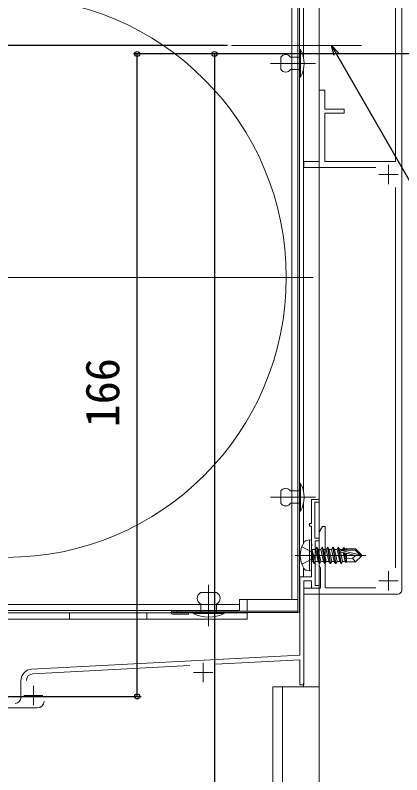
# Model space of a CAD drawing. Units: millimetres, scale not verified. Extents: x -525 to 525, y -783 to 779.
# Drawn here: x -248.7 to -148.6, y 240.8 to 437.5 of the extents above; entities that cross this region are included whole.
import ezdxf
from ezdxf.enums import TextEntityAlignment as Align

# ---------------------------------------------------------------- set-up
doc = ezdxf.new("R2010")
doc.units = ezdxf.units.MM
doc.header["$LTSCALE"] = 4
for name, color, linetype, lineweight in [('0-2_YKK_11', 7, 'Continuous', 18), ('0-4_YKK_12', 2, 'Continuous', 18), ('0-5_YKK_13', 4, 'Continuous', 18)]:
    doc.layers.add(name, color=color, linetype=linetype, lineweight=lineweight)
doc.layers.add('0-7_YKK_D', color=6, linetype='Continuous')
doc.styles.add('ＭＳ ゴシック', font='')
doc.styles.get('ＭＳ ゴシック').set_extended_font_data('MS Gothic')

msp = doc.modelspace()

# ---------------------------------------------------------------- linework, layer by layer
at = {"layer": '0-2_YKK_11', "color": 1}
for p, q in [((-151.999, 393.699), (-151.999, 398.699)), ((-154.499, 396.199), (-149.499, 396.199)), ((-150.199, 392.842), (-150.199, 294.356)), ((-151.999, 288.499), (-151.999, 293.499)), ((-154.499, 290.999), (-149.499, 290.999))]:
    msp.add_line(p, q, dxfattribs=at)
at = {"layer": '0-2_YKK_11', "color": 211}
for p, q in [((-199.999, 269.798), (-199.999, 264.798)), ((-203.487, 269.103), (-244.093, 266.975)), ((-202.499, 267.298), (-197.499, 267.298)), ((-247.199, 260.798), (-247.199, 265.167)), ((-243.999, 263.798), (-243.999, 258.798)), ((-246.499, 261.298), (-241.499, 261.298)), ((-242.999, 258.098), (-271.999, 258.098))]:
    msp.add_line(p, q, dxfattribs=at)
at = {"layer": '0-2_YKK_11', "color": 1}
for points in [[(-148.599, 288.599), (-148.599, 447.599), (-152.099, 447.599), (-152.099, 446.599), (-150.199, 446.599), (-150.199, 399.599), (-168.499, 399.599), (-168.499, 412.099), (-163.499, 412.099), (-163.499, 413.099), (-168.499, 413.099), (-168.499, 418.099), (-169.999, 418.099), (-169.999, 399.599), (-173.999, 399.599), (-173.999, 397.999), (-155.356, 397.999)], [(-155.356, 289.199), (-168.399, 289.199), (-168.399, 305.099), (-169.133, 305.099), (-169.999, 303.599), (-169.999, 295.099), (-169.599, 294.406), (-169.599, 289.099), (-173.999, 289.099), (-173.999, 287.599), (-149.599, 287.599)]]:
    msp.add_lwpolyline(points, dxfattribs=at)
at = {"layer": '0-2_YKK_11', "color": 211}
msp.add_lwpolyline([(-244.356, 268.163), (-174.999, 271.798), (-174.999, 292.098), (-171.999, 292.098), (-171.999, 299.839), (-171.879, 300.023), (-171.879, 300.573), (-171.999, 300.756), (-171.999, 305.198), (-172.499, 305.198), (-172.499, 305.898), (-171.999, 305.898), (-171.999, 312.098), (-169.999, 312.098), (-169.999, 311.398), (-171.099, 311.398), (-171.099, 302.098), (-169.999, 302.098), (-169.999, 301.398), (-170.999, 301.398), (-170.999, 289.798), (-169.999, 289.798), (-169.999, 289.098), (-171.999, 289.098), (-171.999, 290.998), (-173.999, 290.998), (-173.999, 264.098), (-174.999, 264.098), (-174.999, 270.596), (-196.719, 269.458)], dxfattribs=at)
at = {"layer": '0-2_YKK_11', "color": 1}
msp.add_arc((-149.599, 288.599), 1, 270.00001, 359.99999, dxfattribs=at)
at = {"layer": '0-2_YKK_11', "color": 211}
for centre, radius, start, end in [((-244.199, 265.167), 3, 93.00001, 179.99998), ((-243.999, 265.177), 1.8, 93.00001, 179.99999), ((-248.699, 260.798), 1.5, 270.00001, 359.99999), ((-242.999, 259.898), 1.8, 270.00001, 359.99999)]:
    msp.add_arc(centre, radius, start, end, dxfattribs=at)
at = {"layer": '0-4_YKK_12'}
for p, q in [((-174, 426.233), (-174, 455.302)), ((-174, 426.232), (-174, 455.302)), ((-170, 263.6), (-170, 448.1)), ((-169.999, 291.055), (-169.999, 448.1)), ((-192.696, 429.6), (-159, 429.6)), ((-171.619, 425), (-178.981, 425)), ((-174, 313.932), (-174, 423.768)), ((-174, 313.933), (-174, 423.767)), ((-330.499, 369.597), (-171.499, 369.597)), ((-171.619, 312.7), (-178.981, 312.7)), ((-174, 300.897), (-174, 311.468)), ((-174, 300.897), (-174, 311.467)), ((-174, 292.098), (-174, 294.301)), ((-174, 292.098), (-174, 294.301)), ((-198.6, 279.317), (-198.6, 286.678)), ((-169.999, 137.716), (-169.999, 280.999)), ((-182, 263.6), (-179.5, 263.6)), ((-182, 137.716), (-182, 263.599)), ((-179.5, 137.716), (-179.5, 263.6)), ((-179.5, 137.716), (-179.5, 263.599)), ((-176.5, 263.6), (-174, 263.6)), ((-174, 263.6), (-174, 264.561))]:
    msp.add_line(p, q, dxfattribs=at)
msp.add_circle((-250.999, 369.597), 72.5, dxfattribs=at)
at = {"layer": '0-5_YKK_13'}
for p, q in [((-175.5, 283.198), (-175.5, 454.498)), ((-175.1, 283.198), (-175.1, 454.498)), ((-177.1, 450.098), (-177.1, 286.2)), ((-175.1, 428.6), (-174.8, 428.6)), ((-175.1, 421.4), (-175.1, 428.6)), ((-174.8, 428.6), (-174.8, 421.4)), ((-182.57, 425), (-170.9, 425)), ((-179.9, 426.6), (-179.9, 423.4)), ((-177.4, 426.6), (-175.1, 426.6)), ((-175.1, 426.6), (-175.1, 423.4)), ((-175.1, 423.4), (-177.4, 423.4)), ((-174.8, 421.4), (-175.1, 421.4)), ((-174.8, 316.3), (-174.8, 309.1)), ((-179.9, 314.3), (-179.9, 311.1)), ((-182.57, 312.7), (-170.9, 312.7)), ((-179.3, 312.703), (-173.7, 312.703)), ((-174.8, 309.1), (-175.1, 309.1)), ((-172.499, 301.599), (-173.301, 301.458)), ((-172.499, 301.599), (-172.499, 293.599)), ((-172.499, 301.599), (-171.999, 301.511)), ((-171.999, 301.511), (-171.999, 293.687)), ((-171.349, 295.499), (-171.949, 299.099)), ((-171.949, 299.099), (-171.849, 299.099)), ((-171.949, 299.099), (-171.667, 296.049)), ((-171.849, 299.099), (-171.249, 295.499)), ((-170.931, 296.049), (-171.849, 299.099)), ((-171.799, 299.149), (-170.967, 299.149)), ((-170.649, 299.699), (-170.967, 299.149)), ((-170.967, 299.149), (-170.267, 296.049)), ((-169.949, 295.499), (-170.649, 299.699)), ((-170.649, 299.699), (-170.549, 299.699)), ((-170.549, 299.699), (-170.231, 299.149)), ((-170.549, 299.699), (-169.849, 295.499)), ((-170.231, 299.149), (-169.531, 296.049)), ((-170.231, 299.149), (-169.567, 299.149)), ((-169.249, 299.699), (-169.567, 299.149)), ((-169.567, 299.149), (-168.867, 296.049)), ((-168.549, 295.499), (-169.249, 299.699)), ((-169.249, 299.699), (-169.149, 299.699)), ((-169.149, 299.699), (-168.449, 295.499)), ((-168.831, 299.149), (-168.167, 299.149)), ((-167.849, 299.699), (-168.167, 299.149)), ((-168.167, 299.149), (-167.467, 296.049)), ((-167.149, 295.499), (-167.849, 299.699)), ((-167.849, 299.699), (-167.749, 299.699)), ((-167.749, 299.699), (-167.049, 295.499)), ((-167.431, 299.149), (-166.767, 299.149)), ((-166.449, 299.699), (-166.767, 299.149)), ((-166.767, 299.149), (-166.067, 296.049)), ((-165.749, 295.499), (-166.449, 299.699)), ((-166.449, 299.699), (-166.349, 299.699)), ((-166.349, 299.699), (-165.649, 295.499)), ((-166.031, 299.149), (-165.367, 299.149)), ((-165.049, 299.699), (-165.367, 299.149)), ((-165.367, 299.149), (-164.667, 296.049)), ((-164.349, 295.499), (-165.049, 299.699)), ((-165.049, 299.699), (-164.949, 299.699)), ((-164.949, 299.699), (-164.249, 295.499)), ((-164.631, 299.149), (-163.967, 299.149)), ((-164.451, 298.999), (-160.673, 298.999)), ((-163.707, 299.599), (-163.967, 299.149)), ((-163.967, 299.149), (-163.932, 298.996)), ((-163.707, 299.599), (-163.491, 299.599)), ((-163.707, 299.599), (-163.608, 298.999)), ((-163.491, 299.599), (-163.375, 298.999)), ((-163.318, 299.299), (-160.549, 299.299)), ((-162.899, 299.299), (-162.899, 298.999)), ((-160.673, 298.999), (-159.423, 297.749)), ((-158.999, 297.749), (-160.549, 299.299)), ((-176.199, 297.599), (-157.889, 297.599)), ((-164.622, 298.931), (-159.423, 297.749)), ((-164.486, 298.504), (-163.931, 296.049)), ((-163.785, 298.345), (-163.267, 296.049)), ((-163.489, 298.278), (-163.065, 295.699)), ((-163.223, 298.217), (-162.899, 296.551)), ((-162.899, 298.143), (-162.899, 295.899)), ((-158.999, 297.449), (-160.549, 295.899)), ((-160.505, 297.599), (-158.999, 297.599)), ((-160.505, 297.599), (-158.999, 297.449)), ((-159.423, 297.749), (-158.999, 297.749)), ((-158.999, 297.449), (-158.999, 297.749)), ((-171.799, 296.049), (-171.667, 296.049)), ((-171.349, 295.499), (-171.667, 296.049)), ((-171.349, 295.499), (-171.249, 295.499)), ((-171.349, 295.499), (-171.249, 295.499)), ((-171.249, 295.499), (-170.931, 296.049)), ((-170.931, 296.049), (-170.267, 296.049)), ((-169.949, 295.499), (-170.267, 296.049)), ((-169.949, 295.499), (-169.849, 295.499)), ((-169.849, 295.499), (-169.531, 296.049)), ((-169.531, 296.049), (-168.867, 296.049)), ((-168.549, 295.499), (-168.867, 296.049)), ((-168.549, 295.499), (-168.449, 295.499)), ((-168.449, 295.499), (-168.131, 296.049)), ((-168.131, 296.049), (-167.467, 296.049)), ((-167.149, 295.499), (-167.467, 296.049)), ((-167.149, 295.499), (-167.049, 295.499)), ((-167.049, 295.499), (-166.731, 296.049)), ((-166.731, 296.049), (-166.067, 296.049)), ((-165.749, 295.499), (-166.067, 296.049)), ((-165.749, 295.499), (-165.649, 295.499)), ((-165.649, 295.499), (-165.331, 296.049)), ((-165.331, 296.049), (-164.667, 296.049)), ((-164.349, 295.499), (-164.667, 296.049)), ((-164.349, 295.499), (-164.249, 295.499)), ((-164.249, 295.499), (-163.931, 296.049)), ((-163.931, 296.049), (-163.267, 296.049)), ((-163.065, 295.699), (-163.267, 296.049)), ((-162.97, 295.899), (-163.065, 295.699)), ((-162.97, 295.899), (-160.549, 295.899)), ((-161.35, 296.854), (-160.549, 295.899)), ((-172.499, 293.599), (-173.301, 293.741)), ((-172.499, 293.599), (-171.999, 293.687)), ((-198.6, 279.598), (-198.6, 289.998)), ((-196.6, 287.998), (-200.6, 287.998)), ((-188.6, 283.3), (-188.6, 286.2)), ((-190.6, 284.9), (-269.6, 284.9)), ((-190.6, 283.3), (-269.6, 283.3)), ((-200.6, 282.798), (-200.6, 284.998)), ((-196.6, 282.798), (-196.6, 284.998)), ((-188.6, 282.7), (-268, 282.7)), ((-234.6, 282.7), (-234.6, 281.1)), ((-214.6, 282.7), (-214.6, 281.1)), ((-175.5, 283.198), (-207.9, 283.198)), ((-175.5, 282.798), (-207.9, 282.798)), ((-203.8, 282.398), (-207.9, 282.398)), ((-206.8, 283.198), (-206.8, 282.798)), ((-203.8, 282.798), (-203.8, 282.398)), ((-194.6, 282.798), (-202.6, 282.798)), ((-202.6, 282.798), (-202.6, 282.598)), ((-194.6, 282.598), (-202.6, 282.598)), ((-194.6, 282.798), (-194.6, 282.598)), ((-188.6, 281.1), (-188.6, 282.7)), ((-268, 281.1), (-188.6, 281.1))]:
    msp.add_line(p, q, dxfattribs=at)
for points in [[(-175.1, 309.1), (-175.1, 316.3), (-174.8, 316.3)], [(-177.4, 314.3), (-175.1, 314.3), (-175.1, 311.1), (-177.4, 311.1)], [(-174.494, 299.857), (-172.262, 298.744), (-171.653, 297.599)], [(-169.149, 299.699), (-168.831, 299.149), (-168.131, 296.049)], [(-167.749, 299.699), (-167.431, 299.149), (-166.731, 296.049)], [(-166.349, 299.699), (-166.031, 299.149), (-165.331, 296.049)], [(-164.949, 299.699), (-164.631, 299.149), (-164.588, 298.958)], [(-163.491, 299.599), (-163.231, 299.149), (-163.198, 298.999)], [(-174.494, 295.341), (-172.262, 296.454), (-171.653, 297.599)], [(-164.506, 298.509), (-160.505, 297.599), (-161.35, 296.854), (-162.899, 296.699)], [(-175.5, 286.2), (-190.6, 286.2), (-190.6, 283.3)], [(-179.5, 137.716), (-179.499, 263.599), (-169.999, 263.599), (-169.999, 137.716)]]:
    msp.add_lwpolyline(points, dxfattribs=at)
for centre, radius, start, end in [((-178.65, 425.771), 1.5, 33.55731, 146.44269), ((-181.55, 425), 7.65, 331.92751, 28.07249), ((-178.65, 424.229), 1.5, 213.55731, 326.44269), ((-178.65, 313.471), 1.5, 33.55731, 146.44269), ((-181.55, 312.7), 7.65, 331.92751, 28.07249), ((-178.65, 311.929), 1.5, 213.55731, 326.44269), ((-168.399, 297.599), 6.5, 147.94412, 212.05588), ((-173.145, 300.571), 0.9, 100, 147.94412), ((-171.799, 299.349), 0.2, 180, 270), ((-164.451, 298.751), 0.248, 90, 257.19096), ((-171.799, 295.849), 0.2, 90, 180), ((-173.145, 294.627), 0.9, 212.05588, 260), ((-199.975, 286.498), 1.625, 112.61987, 247.38014), ((-197.225, 286.498), 1.625, 292.61986, 67.38013), ((-207.9, 282.798), 0.4, 90, 270), ((-198.6, 290.098), 8.5, 241.92751, 298.07249), ((-175.5, 283.198), 0.4, 270, 0)]:
    msp.add_arc(centre, radius, start, end, dxfattribs=at)
at = {"layer": '0-7_YKK_D'}
for p, q in [((-193.696, 429.6), (-366, 429.6)), ((-103.999, 427.433), (-218.1, 427.433)), ((-217.1, 261.098), (-217.1, 427.433)), ((-103.999, 427.433), (-198.1, 427.433)), ((-197.1, 427.433), (-197.1, -8.801)), ((-297.997, 261.098), (-216.1, 261.098))]:
    msp.add_line(p, q, dxfattribs=at)
for points in [[(-166.13, 427.05), (-166.813, 429.6), (-164.947, 427.733)], [(-166.813, 429.6), (-165.538, 427.392), (-114.978, 339.818)]]:
    msp.add_lwpolyline(points, dxfattribs=at)
for centre in [(-217.1, 427.433), (-197.1, 427.433), (-217.1, 261.098)]:
    msp.add_circle(centre, 0.637, dxfattribs=at)

# ---------------------------------------------------------------- texts
at = {"layer": '0-7_YKK_D', "style": 'ＭＳ ゴシック'}
msp.add_text('166', height=8.798, rotation=90, dxfattribs=at).set_placement((-219.1, 330.731), align=Align.BOTTOM_LEFT)

doc.saveas('drawing.dxf')
